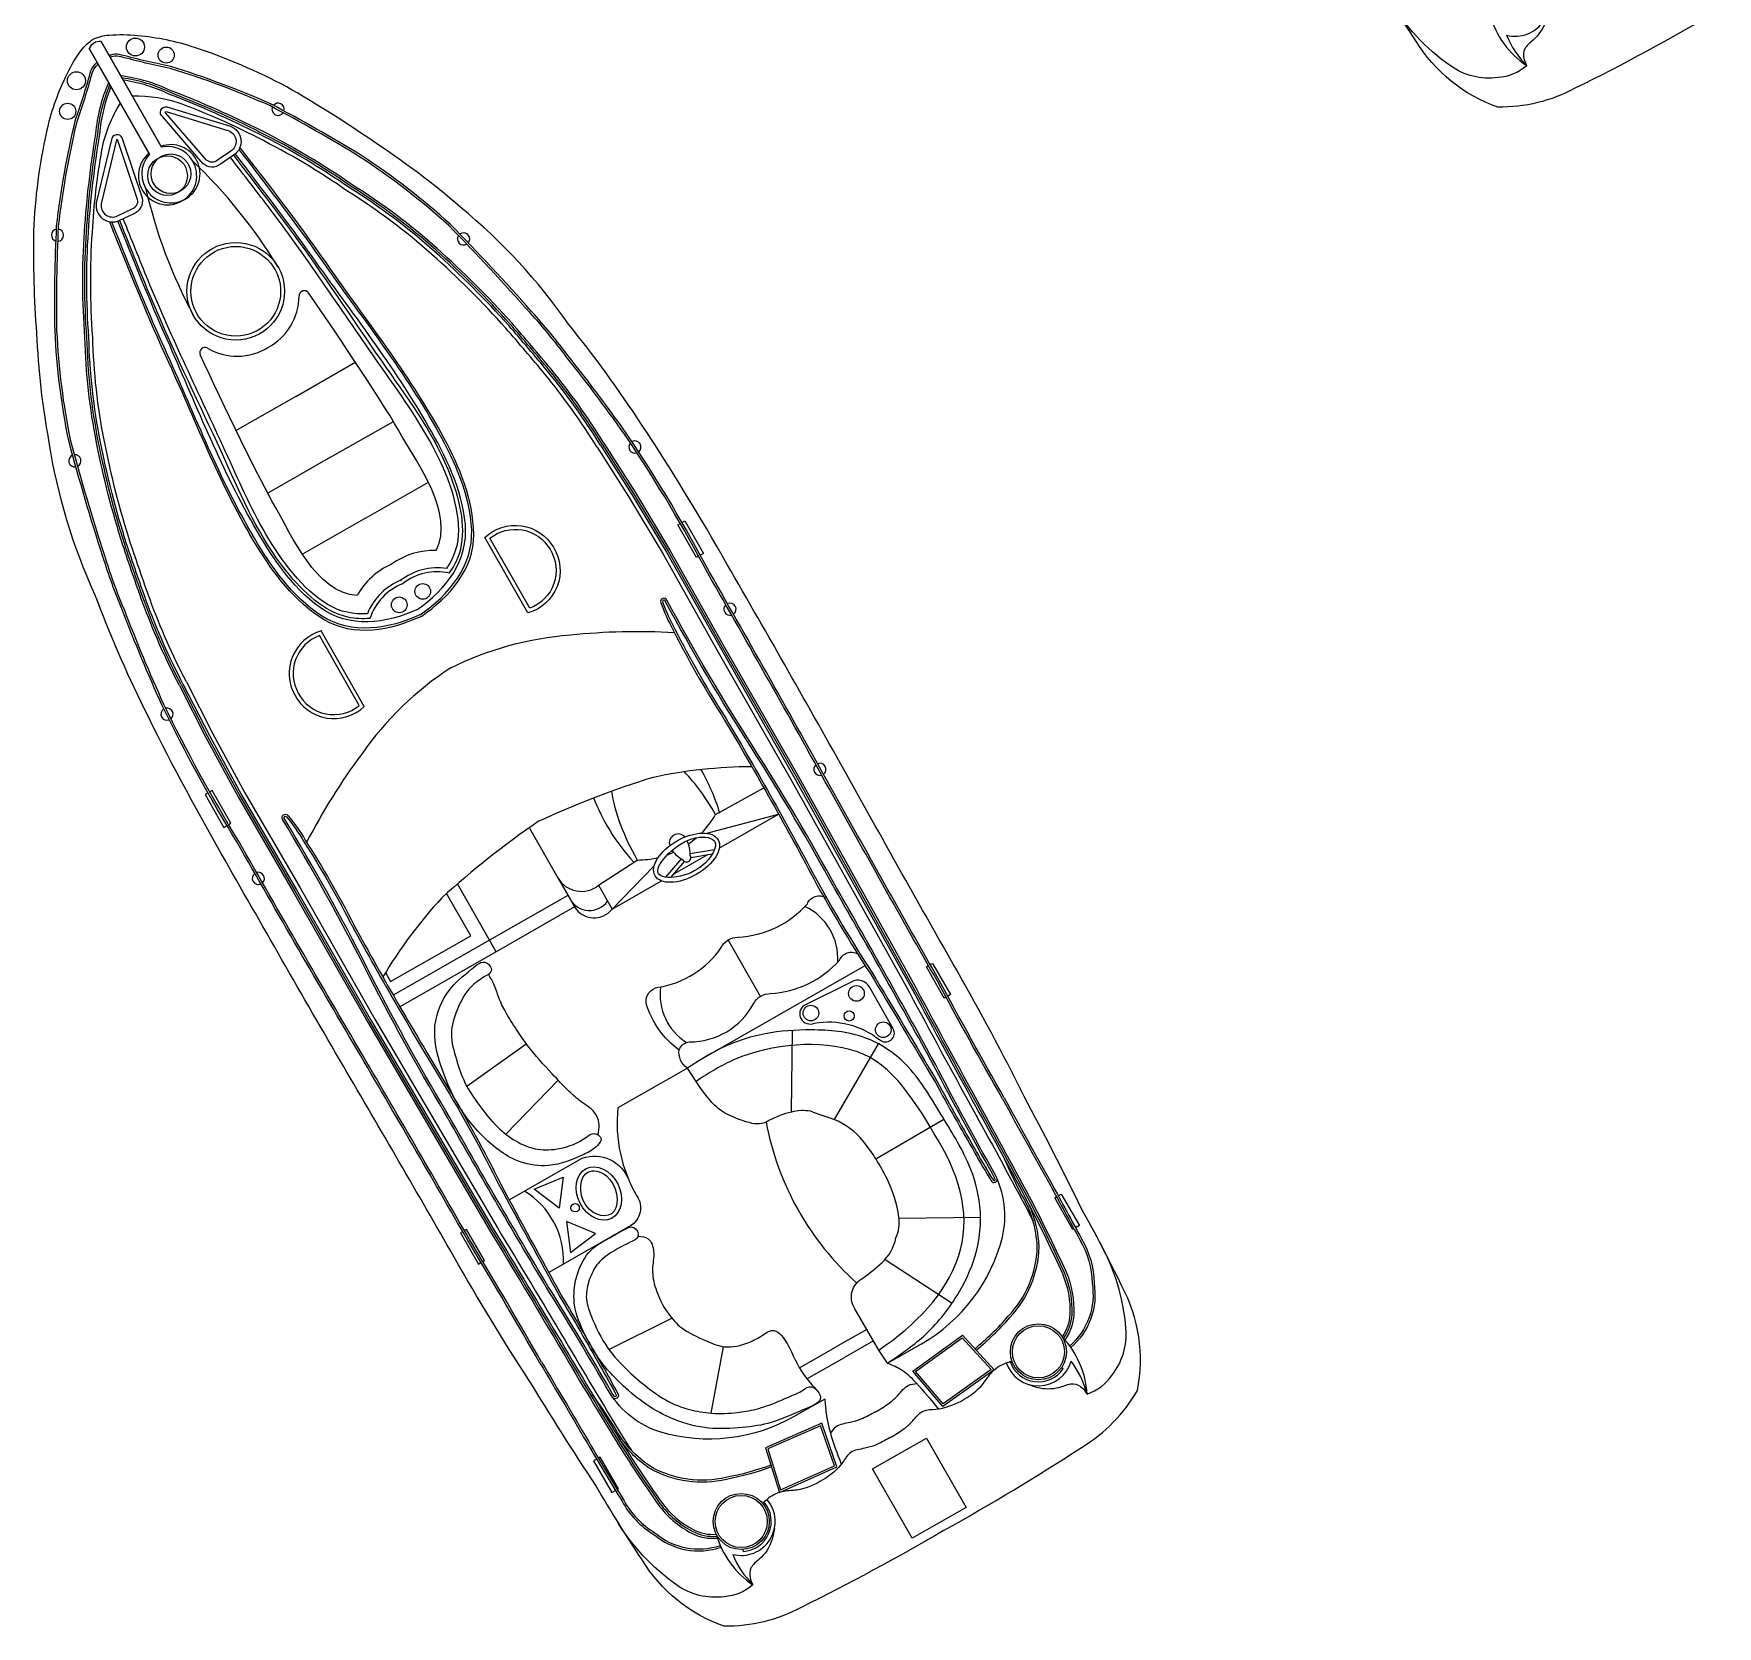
# Model space of a CAD drawing. Header units: metres. Extents: x 287290 to 291869, y 1996410 to 1999955.
# Drawn here: x 288236.1 to 288301.5, y 1996878.8 to 1996940.7 of the extents above; entities that cross this region are included whole.
import ezdxf

# ---------------------------------------------------------------- set-up
doc = ezdxf.new("R2010")
doc.units = ezdxf.units.M
doc.header["$MEASUREMENT"] = 0

msp = doc.modelspace()

# ---------------------------------------------------------------- linework, layer by layer
at = {"color": 32, "true_color": 0xcd6928}
for p, q in [((288246.237, 1996926.613), (288248.576, 1996927.949)), ((288246.237, 1996926.613), (288243.899, 1996925.278)), ((288247.589, 1996924.245), (288250.03, 1996925.639)), ((288247.589, 1996924.245), (288245.149, 1996922.851)), ((288248.942, 1996921.877), (288251.389, 1996923.274)), ((288248.942, 1996921.877), (288246.494, 1996920.479)), ((288262.21, 1996909.634), (288264.998, 1996910.378)), ((288262.693, 1996909.061), (288264.998, 1996910.378)), ((288261.219, 1996908.654), (288260.606, 1996907.933)), ((288260.893, 1996908.034), (288262.253, 1996908.81)), ((288261.554, 1996908.845), (288262.509, 1996909.011)), ((288261.58, 1996908.694), (288262.433, 1996908.842)), ((288258.531, 1996906.685), (288260.163, 1996908.366)), ((288261.336, 1996908.554), (288260.795, 1996907.919)), ((288258.001, 1996907.614), (288258.531, 1996906.685)), ((288258.531, 1996906.685), (288260.453, 1996907.783)), ((288253.764, 1996905.48), (288250.022, 1996903.343)), ((288264.289, 1996903.298), (288263.038, 1996905.489)), ((288254.02, 1996905.033), (288250.28, 1996902.897)), ((288262.129, 1996900.936), (288268.36, 1996904.493)), ((288252.882, 1996899.803), (288255.194, 1996901.455)), ((288265.503, 1996898.807), (288265.541, 1996901.975)), ((288267.173, 1996898.51), (288268.878, 1996901.452)), ((288254.403, 1996897.941), (288256.432, 1996900.04)), ((288268.771, 1996896.987), (288271.42, 1996898.523)), ((288269.677, 1996894.681), (288272.842, 1996894.72)), ((288269.137, 1996893.079), (288271.735, 1996891.377)), ((288258.406, 1996889.574), (288260.852, 1996890.79)), ((288268.421, 1996890.357), (288267.303, 1996889.719)), ((288262.381, 1996887.103), (288262.861, 1996889.686)), ((288265.805, 1996888.863), (288267.303, 1996889.719)), ((288268.681, 1996889.908), (288267.56, 1996889.268)), ((288266.096, 1996888.432), (288267.56, 1996889.268)), ((288275.995, 1996888.876), (288276.059, 1996888.833)), ((288263.61, 1996881.805), (288263.615, 1996881.728))]:
    msp.add_line(p, q, dxfattribs=at)
for points in [[(288301.47, 1996941.568, -0.01736), (288295.938, 1996938.583, -0.12634), (288292.945, 1996937.849, -0.172899), (288289.761, 1996940.429, -0.013884), (288287.959, 1996943.324, -0.008973), (288285.35, 1996947.436, -0.01509), (288282.458, 1996952.194, 0.002245), (288278.152, 1996959.62, -0.003342), (288273.411, 1996967.886, -0.016984), (288270.413, 1996973.518, -0.024546), (288268.502, 1996977.938, -0.067942), (288266.724, 1996983.853, -0.033948), (288266.242, 1996988.096, -0.022001), (288266.125, 1996992.06, -0.042872), (288266.629, 1996995.92, -0.059514), (288267.36, 1996998.049, -0.046364), (288267.914, 1996999.016, -0.104882), (288268.396, 1996999.493, -0.104882)], [(288294.062, 1996939.463, -0.164393), (288292.948, 1996938.999, -0.188684), (288291.098, 1996939.455, -0.10758), (288288.732, 1996942.03)], [(288271.403, 1996882.538, 0.01736), (288276.785, 1996885.784, 0.12634), (288278.938, 1996887.989, 0.172899), (288278.334, 1996892.043, 0.013884), (288276.757, 1996895.066, 0.008973), (288274.543, 1996899.403, 0.01509), (288271.915, 1996904.312, -0.002245), (288267.709, 1996911.795, 0.003342), (288263, 1996920.079, 0.016984), (288259.673, 1996925.523, 0.024546), (288256.838, 1996929.416, 0.067942), (288252.648, 1996933.953, 0.033948), (288249.239, 1996936.525, 0.022001), (288245.885, 1996938.641, 0.042872), (288242.305, 1996940.169, 0.059514), (288240.099, 1996940.622, 0.046364), (288238.985, 1996940.636, 0.104882), (288238.329, 1996940.463, 0.104882)], [(288271.403, 1996882.538, -0.01736), (288265.871, 1996879.553, -0.12634), (288262.878, 1996878.82, -0.172899), (288259.694, 1996881.4, -0.013884), (288257.892, 1996884.295, -0.008973), (288255.283, 1996888.406, -0.01509), (288252.391, 1996893.165, 0.002245), (288248.085, 1996900.59, -0.003342), (288243.344, 1996908.856, -0.016984), (288240.347, 1996914.488, -0.024546), (288238.435, 1996918.908, -0.067942), (288236.657, 1996924.823, -0.033948), (288236.175, 1996929.067, -0.022001), (288236.058, 1996933.031, -0.042872), (288236.562, 1996936.89, -0.059514), (288237.293, 1996939.02, -0.046364), (288237.847, 1996939.986, -0.104882), (288238.329, 1996940.463, -0.104882)], [(288255.722, 1996889.05, 0.006425), (288253.058, 1996893.575, 0.002217), (288248.76, 1996900.986, -0.003368), (288243.95, 1996909.297, -0.024633), (288241.045, 1996914.603, -0.015037), (288239.505, 1996918.296, -0.025439), (288238.743, 1996920.394, -0.013843), (288237.428, 1996924.849, -0.040266), (288236.883, 1996929.165, -0.016729), (288236.946, 1996933.232, -0.029739), (288237.668, 1996937.315, 0.01525), (288238.252, 1996939.175, -0.132389), (288238.419, 1996939.489, -0.028442), (288238.516, 1996939.593, -0.028442)], [(288255.789, 1996889.088, 0.006424), (288253.124, 1996893.614, 0.002217), (288248.826, 1996901.025, -0.003368), (288244.016, 1996909.336, -0.024633), (288241.114, 1996914.636, -0.015038), (288239.576, 1996918.325, -0.025461), (288238.816, 1996920.417, -0.013839), (288237.503, 1996924.866, -0.040238), (288236.959, 1996929.167, -0.016715), (288237.022, 1996933.226, -0.029693), (288237.742, 1996937.293, 0.015234), (288238.326, 1996939.156, -0.134036), (288238.476, 1996939.438, -0.024879), (288238.556, 1996939.524, -0.024879)], [(288273.765, 1996899.352, -0.006425), (288271.222, 1996903.946, -0.002217), (288267.024, 1996911.415, 0.003368), (288262.312, 1996919.781, 0.024633), (288259.22, 1996924.98, 0.015037), (288256.822, 1996928.184, 0.025439), (288255.402, 1996929.906, 0.013843), (288252.234, 1996933.303, 0.040266), (288248.794, 1996935.966, 0.016729), (288245.26, 1996937.979, 0.029739), (288241.377, 1996939.432, -0.01525), (288239.478, 1996939.875, 0.132389), (288239.123, 1996939.891, 0.028442), (288238.983, 1996939.86, 0.028442)], [(288273.699, 1996899.314, -0.006424), (288271.155, 1996903.909, -0.002217), (288266.957, 1996911.377, 0.003368), (288262.245, 1996919.744, 0.024633), (288259.156, 1996924.937, 0.015038), (288256.761, 1996928.137, 0.025461), (288255.345, 1996929.855, 0.013839), (288252.181, 1996933.247, 0.040238), (288248.753, 1996935.901, 0.016715), (288245.226, 1996937.91, 0.029693), (288241.358, 1996939.358, -0.015234), (288239.457, 1996939.802, 0.134036), (288239.138, 1996939.815, 0.024879), (288239.023, 1996939.791, 0.024879)], [(288241.714, 1996915.378, -0.031596), (288240.285, 1996918.611, -0.004928), (288239.516, 1996920.835, -0.02844), (288238.499, 1996924.805, -0.042875), (288238.043, 1996928.903, -0.035347), (288238.027, 1996933.02, -0.024093), (288238.471, 1996936.818, -0.079837), (288238.967, 1996938.804)], [(288241.782, 1996915.414, -0.031592), (288240.357, 1996918.637, -0.004926), (288239.589, 1996920.859, -0.028436), (288238.575, 1996924.82, -0.042895), (288238.12, 1996928.907, -0.035363), (288238.103, 1996933.014, -0.024111), (288238.547, 1996936.808, -0.077658), (288239.015, 1996938.72, -0.077658)], [(288258.212, 1996924.798, 0.031596), (288256.154, 1996927.672, 0.004928), (288254.629, 1996929.464, 0.02844), (288251.727, 1996932.358, 0.042875), (288248.43, 1996934.834, 0.035347), (288244.893, 1996936.94, 0.024093), (288241.397, 1996938.488, 0.079837), (288239.434, 1996939.07)], [(288258.147, 1996924.757, 0.031592), (288256.095, 1996927.623, 0.004926), (288254.572, 1996929.414, 0.028436), (288251.676, 1996932.301, 0.042895), (288248.387, 1996934.77, 0.035363), (288244.859, 1996936.872, 0.024111), (288241.366, 1996938.418, 0.077658), (288239.482, 1996938.987, 0.077658)], [(288258.081, 1996924.716, 0.031588), (288256.036, 1996927.574, 0.004924), (288254.514, 1996929.363, 0.028433), (288251.625, 1996932.243, 0.042917), (288248.345, 1996934.706, 0.035379), (288244.824, 1996936.803, 0.02413), (288241.336, 1996938.347, 0.075408), (288239.53, 1996938.902, 0.075408)], [(288241.85, 1996915.449, -0.031588), (288240.429, 1996918.663, -0.004924), (288239.662, 1996920.883, -0.028433), (288238.65, 1996924.835, -0.042917), (288238.197, 1996928.911, -0.035379), (288238.18, 1996933.009, -0.02413), (288238.623, 1996936.798, -0.075408), (288239.063, 1996938.635, -0.075408)], [(288257.951, 1996924.635, 0.031581), (288255.918, 1996927.477, 0.00492), (288254.399, 1996929.261, 0.028426), (288251.523, 1996932.129, 0.042959), (288248.261, 1996934.577, 0.035411), (288244.755, 1996936.666, 0.028829), (288241.828, 1996937.964, 0.092336), (288239.888, 1996938.276, 0.080328)], [(288241.986, 1996915.52, -0.031581), (288240.573, 1996918.716, -0.00492), (288239.808, 1996920.93, -0.028426), (288238.801, 1996924.865, -0.042959), (288238.35, 1996928.919, -0.035411), (288238.333, 1996932.999, -0.028829), (288238.703, 1996936.18, -0.092336), (288239.421, 1996938.009, -0.080328)], [(288243.819, 1996935.981), (288243.306, 1996935.636, -0.382221), (288242.632, 1996935.663), (288241.071, 1996937.47, -0.786544), (288241.23, 1996937.868), (288243.697, 1996937.112, -0.616464), (288243.819, 1996935.981, -3.844907)], [(288239.399, 1996933.457), (288239.956, 1996933.724, 0.382221), (288240.276, 1996934.318), (288239.513, 1996936.581, 0.786544), (288239.09, 1996936.646), (288238.487, 1996934.137, 0.616464), (288239.399, 1996933.457, 3.844907)], [(288257.953, 1996924.633), (288259.167, 1996922.723), (288260.51, 1996920.48), (288262.603, 1996916.76), (288265.511, 1996911.666), (288270.08, 1996903.446, 0.002601), (288272.517, 1996898.954, -0.00441), (288274.587, 1996895.142, -0.002867), (288274.885, 1996894.558, -0.002867)], [(288258.082, 1996924.715), (288259.298, 1996922.804), (288260.643, 1996920.557), (288262.736, 1996916.836), (288265.645, 1996911.742), (288270.215, 1996903.52, 0.002601), (288272.651, 1996899.028, -0.00441), (288274.723, 1996895.213, -0.012997), (288276.023, 1996892.532, -0.113276), (288276.309, 1996890.934, -0.142458), (288276.011, 1996890.07, -0.142458)], [(288258.147, 1996924.757), (288259.363, 1996922.844), (288260.709, 1996920.595), (288262.803, 1996916.873), (288265.712, 1996911.779), (288270.282, 1996903.557, 0.002601), (288272.718, 1996899.065, -0.004411), (288274.791, 1996895.249, -0.013003), (288276.094, 1996892.562, -0.113337), (288276.385, 1996890.931, -0.144821), (288276.065, 1996890.013, -0.138987)], [(288258.212, 1996924.798), (288259.428, 1996922.884), (288260.775, 1996920.634), (288262.87, 1996916.911), (288265.779, 1996911.817), (288270.35, 1996903.593, 0.002601), (288272.785, 1996899.102, -0.004411), (288274.859, 1996895.285, -0.013009), (288276.164, 1996892.593, -0.113396), (288276.462, 1996890.927, -0.146005), (288276.118, 1996889.954, -1.595219)], [(288255.258, 1996918.198), (288253.583, 1996921.131, -0.483063), (288256.248, 1996920.749, -0.50024), (288255.258, 1996918.198, -0.418424)], [(288269.231, 1996889.045), (288270.555, 1996889.801, 0.202722), (288273.693, 1996893.939, 0.178768), (288273.378, 1996896.442, -0.010028), (288271.1, 1996900.638, 0.005356), (288267.25, 1996907.511, 0.016605), (288264.005, 1996912.996, -0.018921), (288260.658, 1996918.697, 0.925873), (288260.416, 1996918.603, 0.041202), (288260.902, 1996917.528, 0.024461), (288262.776, 1996914.233, -0.012888), (288266.359, 1996907.87, 0.019359), (288268.55, 1996904.2, -0.002375), (288271.087, 1996899.955, 0.006386), (288272.626, 1996897.21, 0.013656), (288273.264, 1996896.122, 0.862706), (288273.485, 1996896.218, -0.648089)], [(288273.412, 1996896.193, 0.016488), (288273.311, 1996896.406, -0.010023), (288271.032, 1996900.602, 0.005356), (288267.183, 1996907.474, 0.016607), (288263.94, 1996912.955, -0.018921), (288260.59, 1996918.661, -0.01143), (288260.588, 1996918.664, 0.913283), (288260.489, 1996918.627, 0.041174), (288260.97, 1996917.564, 0.024478), (288262.841, 1996914.273, -0.012889), (288266.427, 1996907.906, 0.019362), (288268.615, 1996904.24, -0.002377), (288271.154, 1996899.993, 0.006391), (288272.692, 1996897.247, 0.013664), (288273.33, 1996896.163, -0.000701), (288273.33, 1996896.163, 0.819976), (288273.412, 1996896.193, 0.819976)], [(288248.899, 1996914.567), (288247.225, 1996917.5, 0.483063), (288246.199, 1996915.011, 0.50024), (288248.899, 1996914.567, 0.418424)], [(288252.26, 1996916.064, -0.096403), (288256.905, 1996917.344, -0.040538), (288260.945, 1996917.443, -1.92312)], [(288252.26, 1996916.064, 0.096403), (288248.797, 1996912.715, 0.040538), (288246.659, 1996909.286, 1.92312)], [(288241.714, 1996915.378), (288242.744, 1996913.358), (288243.997, 1996911.054), (288246.138, 1996907.358), (288249.047, 1996902.264), (288253.806, 1996894.147, -0.002601), (288256.435, 1996889.767, 0.004411), (288258.669, 1996886.041, 0.013009), (288260.323, 1996883.549, 0.113396), (288261.607, 1996882.445, 0.146005), (288262.62, 1996882.247, 1.595219)], [(288241.783, 1996915.413), (288242.811, 1996913.394), (288244.064, 1996911.092), (288246.205, 1996907.396), (288249.113, 1996902.302), (288253.871, 1996894.187, -0.002601), (288256.502, 1996889.806, 0.004411), (288258.734, 1996886.081, 0.013003), (288260.386, 1996883.594, 0.113337), (288261.643, 1996882.513, 0.144821), (288262.596, 1996882.323, 0.138987)], [(288241.851, 1996915.448), (288242.879, 1996913.429), (288244.131, 1996911.129), (288246.271, 1996907.435), (288249.18, 1996902.34), (288253.937, 1996894.226, -0.002601), (288256.568, 1996889.845, 0.00441), (288258.799, 1996886.121, 0.012997), (288260.448, 1996883.639, 0.113276), (288261.678, 1996882.581, 0.142458), (288262.574, 1996882.398, 0.142458)], [(288241.988, 1996915.518), (288243.015, 1996913.501), (288244.264, 1996911.204), (288246.404, 1996907.511), (288249.313, 1996902.417), (288254.069, 1996894.305, -0.002601), (288256.7, 1996889.923, 0.00441), (288258.93, 1996886.202, 0.002867), (288259.281, 1996885.649, 0.002867)], [(288255.665, 1996910.102, -0.033687), (288260.131, 1996911.822, -0.051879), (288263.949, 1996912.233, -1.92312)], [(288266.788, 1996887.65), (288265.579, 1996886.96, -0.202722), (288260.42, 1996886.361, -0.178768), (288258.425, 1996887.904, 0.010028), (288255.969, 1996891.999, -0.005356), (288252.007, 1996898.808, -0.016605), (288248.933, 1996904.39, 0.018921), (288245.725, 1996910.171, -0.925873), (288245.928, 1996910.331, -0.041202), (288246.608, 1996909.366, -0.024461), (288248.493, 1996906.078, 0.012888), (288252.151, 1996899.757, -0.019359), (288254.198, 1996896.005, 0.002375), (288256.564, 1996891.663, -0.006386), (288258.146, 1996888.942, -0.013656), (288258.758, 1996887.839, -0.862706), (288258.564, 1996887.698, 0.648089)], [(288258.622, 1996887.749, -0.016488), (288258.491, 1996887.944, 0.010023), (288256.035, 1996892.039, -0.005356), (288252.073, 1996898.846, -0.016607), (288249.002, 1996904.425, 0.018921), (288245.79, 1996910.211, 0.01143), (288245.789, 1996910.214, -0.913283), (288245.871, 1996910.28, -0.041174), (288246.542, 1996909.326, -0.024478), (288248.425, 1996906.042, 0.012889), (288252.086, 1996899.718, -0.019362), (288254.13, 1996895.97, 0.002377), (288256.497, 1996891.625, -0.006391), (288258.08, 1996888.904, -0.013664), (288258.69, 1996887.804, 0.000701), (288258.69, 1996887.804, -0.819976), (288258.622, 1996887.749, -0.819976)], [(288255.665, 1996910.102, 0.033687), (288251.914, 1996907.13, 0.051879), (288249.619, 1996904.051, 1.92312)], [(288255.317, 1996909.837), (288256.417, 1996907.91, 0.462925), (288258.001, 1996907.614), (288259.502, 1996908.596)], [(288256.417, 1996907.91), (288256.895, 1996907.074, 0.545737), (288258.353, 1996906.997, 0.282905)], [(288256.895, 1996907.074), (288257.067, 1996906.772, 0.516839), (288258.531, 1996906.685, 0.282905)], [(288261.132, 1996901.209, -0.164009), (288259.849, 1996903.033, -0.407559), (288260.323, 1996903.65, 0.20466), (288262.77, 1996905.195, -0.28657), (288263.423, 1996905.596, 0.198759), (288266.114, 1996906.897, -0.45148), (288266.819, 1996907.142, -1.463971)], [(288261.455, 1996900.51, -0.291269), (288261.134, 1996901.225, -0.299867), (288261.535, 1996901.528, 0.273478), (288264.021, 1996903.005, -0.28657), (288264.674, 1996903.406, 0.198759), (288267.365, 1996904.707, -0.45148), (288268.069, 1996904.951, -1.463971)], [(288261.455, 1996900.51), (288258.749, 1996898.965, 0.158322), (288259.497, 1996895.528, -0.417676), (288259.257, 1996894.389), (288256.067, 1996892.567)], [(288269.231, 1996889.045), (288268.886, 1996889.553), (288267.959, 1996891.156, -0.448043), (288268.275, 1996892.352, 0.025561), (288269.016, 1996892.955, 0.15676), (288269.554, 1996893.91, 0.144288), (288269.672, 1996894.722, 0.079427), (288269.213, 1996896.206, 0.054179), (288268.276, 1996897.677, 0.127294), (288267.148, 1996898.52, -0.025195), (288266.243, 1996898.832, 0.112656), (288265.496, 1996898.805, 0.061652), (288264.623, 1996898.47, -0.222278), (288263.861, 1996898.391, -0.049109), (288263.168, 1996898.642, -0.09997), (288262.504, 1996899.068, -0.045992), (288261.789, 1996899.995), (288261.455, 1996900.51)], [(288273.698, 1996899.315, 0.002941), (288275.542, 1996895.973, -0.002014), (288276.703, 1996893.836, -0.130992), (288277.176, 1996892.15, -0.261832), (288276.301, 1996889.708, -0.261832)], [(288273.765, 1996899.352, 0.002942), (288275.609, 1996896.01, -0.002013), (288276.77, 1996893.873, -0.130442), (288277.253, 1996892.157, -0.261246), (288276.352, 1996889.65, -0.209197)], [(288254.531, 1996895.388), (288257.369, 1996897.009, -0.406088), (288259.176, 1996896.167)], [(288272.618, 1996889.608, 0.043334), (288273.918, 1996890.867, 0.18333), (288275.048, 1996893.556, 0.123985), (288274.427, 1996895.615, -0.015377), (288273.771, 1996896.986)], [(288272.67, 1996889.551, 0.043195), (288273.975, 1996890.815, 0.183415), (288275.124, 1996893.557, 0.094511), (288274.735, 1996895.189)], [(288276.981, 1996887.847, 0.164393), (288277.947, 1996888.571, 0.188684), (288278.494, 1996890.396, 0.10758), (288277.479, 1996893.742)], [(288255.722, 1996889.05, -0.002942), (288257.663, 1996885.763, 0.002013), (288258.913, 1996883.677, 0.130442), (288260.146, 1996882.389, 0.261246), (288262.763, 1996881.891, 0.209197)], [(288255.788, 1996889.089, -0.002941), (288257.729, 1996885.802, 0.002014), (288258.979, 1996883.716, 0.130992), (288260.191, 1996882.452, 0.261832), (288262.738, 1996881.964, 0.261832)], [(288264.696, 1996885.085, -0.043334), (288262.952, 1996884.605, -0.18333), (288260.062, 1996885, -0.123985), (288258.604, 1996886.581, 0.015377), (288257.756, 1996887.843)], [(288264.719, 1996885.012, -0.043195), (288262.967, 1996884.53, -0.183415), (288260.022, 1996884.934, -0.094511), (288258.814, 1996886.098)], [(288263.995, 1996880.433, -0.164393), (288262.882, 1996879.969, -0.188684), (288261.031, 1996880.426, -0.10758), (288258.666, 1996883)]]:
    msp.add_lwpolyline(points, format="xyb", dxfattribs=at)
for points in [[(288240.534, 1996936.06), (288238.208, 1996940.133)], [(288238.208, 1996940.133), (288240.552, 1996936.028)], [(288238.675, 1996940.4), (288241.019, 1996936.295)], [(288241.001, 1996936.327), (288238.675, 1996940.4)], [(288261.891, 1996920.402), (288261.803, 1996920.352), (288261.078, 1996921.622), (288261.175, 1996921.678)], [(288261.242, 1996921.716), (288261.357, 1996921.782), (288262.082, 1996920.511), (288261.958, 1996920.44)], [(288242.828, 1996911.202), (288242.713, 1996911.136), (288243.438, 1996909.866), (288243.563, 1996909.937)], [(288243.63, 1996909.975), (288243.717, 1996910.025), (288242.992, 1996911.296), (288242.895, 1996911.24)], [(288262.55, 1996910.365), (288264.423, 1996911.403)], [(288249.722, 1996904.223), (288249.92, 1996903.875), (288253.033, 1996905.653), (288252.096, 1996907.294)], [(288257.067, 1996906.772), (288254.02, 1996905.033), (288252.517, 1996907.665)], [(288256.811, 1996907.22), (288253.764, 1996905.48)], [(288271.5, 1996903.27), (288271.432, 1996903.231), (288270.739, 1996904.446), (288270.823, 1996904.494)], [(288270.89, 1996904.532), (288270.976, 1996904.581), (288271.67, 1996903.366), (288271.567, 1996903.308)], [(288276.47, 1996894.268), (288276.425, 1996894.242), (288275.723, 1996895.471), (288275.795, 1996895.512)], [(288275.861, 1996895.55), (288275.981, 1996895.618), (288276.683, 1996894.39), (288276.537, 1996894.306)], [(288253.5, 1996892.992), (288253.567, 1996893.031), (288252.874, 1996894.245), (288252.789, 1996894.197)], [(288252.723, 1996894.159), (288252.637, 1996894.11), (288253.33, 1996892.895), (288253.433, 1996892.954)], [(288257.931, 1996885.312), (288257.811, 1996885.244), (288258.513, 1996884.015), (288258.659, 1996884.099)], [(288258.725, 1996884.137), (288258.771, 1996884.163), (288258.069, 1996885.391), (288257.998, 1996885.35)]]:
    msp.add_lwpolyline(points, dxfattribs=at)
for points in [[(288243.714, 1996936.141), (288243.19, 1996935.79, -0.383069), (288242.771, 1996935.796), (288241.194, 1996937.622, -0.853636), (288241.195, 1996937.678), (288243.635, 1996936.931, -0.613527)], [(288239.315, 1996933.629), (288239.883, 1996933.902, 0.383069), (288240.091, 1996934.265), (288239.32, 1996936.552, 0.853636), (288239.271, 1996936.58), (288238.675, 1996934.099, 0.613527)], [(288255.329, 1996918.382), (288253.779, 1996921.098, -0.460147), (288256.117, 1996920.669, -0.47706)], [(288248.704, 1996914.599), (288247.154, 1996917.315, 0.460147), (288246.334, 1996915.084, 0.47706)], [(288265.985, 1996902.947, 0.917705), (288266.387, 1996902.262, -0.209704), (288268.917, 1996901.618, 0.850912), (288269.45, 1996902.04), (288268.537, 1996903.64, 0.435659), (288267.822, 1996903.856)]]:
    msp.add_lwpolyline(points, format="xyb", close=True, dxfattribs=at)
for points in [[(288256.467, 1996895.071), (288255.501, 1996895.813), (288256.627, 1996896.279)], [(288256.761, 1996894.555), (288256.91, 1996893.345), (288257.883, 1996894.079)], [(288271.373, 1996887.364), (288270.208, 1996888.736), (288272.144, 1996890.132), (288273.368, 1996888.78)], [(288271.386, 1996887.468), (288270.32, 1996888.722), (288272.133, 1996890.029), (288273.253, 1996888.793)], [(288267.262, 1996885.017), (288266.673, 1996886.718), (288264.486, 1996885.759), (288265.028, 1996884.018)], [(288267.166, 1996885.058), (288266.627, 1996886.614), (288264.58, 1996885.717), (288265.076, 1996884.124)], [(288270.181, 1996882.242), (288268.643, 1996884.935), (288270.741, 1996886.133), (288272.279, 1996883.44)]]:
    msp.add_lwpolyline(points, close=True, dxfattribs=at)
for centre, radius in [((288240.008, 1996940.188), 0.349), ((288241.203, 1996939.875), 0.313), ((288237.713, 1996938.878), 0.349), ((288237.375, 1996937.689), 0.313), ((288241.255, 1996935.188), 0.771), ((288241.385, 1996935.262), 0.771), ((288243.906, 1996930.696), 1.896), ((288243.906, 1996930.696), 1.896), ((288243.906, 1996930.696), 1.743), ((288243.906, 1996930.696), 1.743), ((288251.17, 1996919.033), 0.305), ((288250.258, 1996918.512), 0.305), ((288268.022, 1996903.411), 0.304), ((288266.253, 1996902.648), 0.304), ((288267.736, 1996902.537), 0.197), ((288269.063, 1996902.002), 0.304), ((288257.091, 1996895.085), 0.163), ((288275.091, 1996889.486), 1.09), ((288275.091, 1996889.486), 1.013), ((288263.545, 1996882.893), 1.09), ((288263.545, 1996882.893), 1.013)]:
    msp.add_circle(centre, radius, dxfattribs=at)
for centre, radius, start, end in [((288293.612, 1996941.923), 1.32, 255.49767, 40.39927), ((288296.026, 1996942.381), 3.517, 195.72075, 236.05637), ((288296.545, 1996941.953), 3.517, 201.85046, 225.083), ((288238.624, 1996939.946), 0.456, 83.63244, 155.81773), ((288238.624, 1996939.946), 0.456, 83.63244, 155.81773), ((288245.549, 1996937.768), 0.237, 158.13242, 325.71484), ((288245.549, 1996937.768), 0.237, 344.35261, 139.49466), ((288241.255, 1996935.188), 1.132, 129.60906, 102.05861), ((288241.385, 1996935.262), 1.132, 137.39156, 109.84111), ((288228.346, 1996921.163), 20.143, 31.32689, 46.3977), ((288260.025, 1996939.25), 20.143, 193.05247, 208.12328), ((288236.981, 1996932.876), 0.237, 99.95551, 255.09756), ((288236.981, 1996932.876), 0.237, 273.73533, 81.31774), ((288252.757, 1996932.732), 0.237, 146.74429, 301.37851), ((288252.757, 1996932.732), 0.237, 320.01356, 128.10924), ((288244.084, 1996930.524), 2.281, 297.98474, 359.78585), ((288246.567, 1996930.517), 0.202, 34.06274, 180.53048), ((288242.707, 1996928.314), 0.202, 58.91969, 205.38743), ((288243.964, 1996930.455), 2.281, 239.66431, 301.46543), ((288237.654, 1996924.109), 0.237, 111.34093, 279.4366), ((288237.654, 1996924.109), 0.237, 298.07166, 92.70587), ((288259.416, 1996924.645), 0.237, 137.06441, 289.34004), ((288259.416, 1996924.645), 0.237, 307.99894, 118.40552), ((288251.639, 1996917.736), 2.894, 88.84922, 125.45156), ((288251.137, 1996917.449), 2.894, 113.9986, 150.60094), ((288251.729, 1996917.65), 2.3, 80.68687, 128.43663), ((288251.729, 1996917.65), 2.146, 77.2295, 128.43663), ((288251.164, 1996917.328), 2.3, 111.01354, 158.7633), ((288251.164, 1996917.328), 2.146, 111.01354, 162.22066), ((288263.108, 1996918.345), 0.237, 133.35516, 285.93569), ((288263.108, 1996918.345), 0.237, 304.59587, 114.69498), ((288241.233, 1996914.263), 0.237, 121.04465, 291.45123), ((288241.233, 1996914.263), 0.237, 310.11012, 102.38575), ((288266.601, 1996912.121), 0.237, 130.94709, 287.19622), ((288266.601, 1996912.121), 0.237, 305.82042, 112.32289), ((288259.48, 1996912.143), 3.548, 315.15928, 329.91509), ((288261.094, 1996909.264), 0.347, 40.52738, 198.87295), ((288260.326, 1996908.81), 1.241, 33.34033, 33.60964), ((288260.326, 1996908.81), 1.241, 358.1297, 25.76978), ((288259.48, 1996912.143), 3.548, 304.62757, 310.96689), ((288259.48, 1996912.143), 3.548, 270.35006, 283.70107), ((288259.48, 1996912.143), 3.548, 289.6742, 293.91411), ((288261.873, 1996909.693), 1.241, 205.84052, 206.10983), ((288261.873, 1996909.693), 1.241, 215.32761, 241.32047), ((288261.422, 1996908.687), 0.166, 209.72508, 29.72508), ((288244.782, 1996907.882), 0.237, 124.75518, 294.8543), ((288244.782, 1996907.882), 0.237, 313.51448, 106.09501), ((288265.055, 1996904.771), 2.243, 356.34953, 64.49703), ((288262.632, 1996903.388), 2.243, 172.92511, 237.12926), ((288275.487, 1996900.472), 11.166, 190.6246, 228.09718), ((288253.515, 1996893.045), 3.124, 357.19364, 59.08112), ((288273.47, 1996887.639), 3.517, 3.3938, 43.72942), ((288275.091, 1996889.486), 1.32, 199.0509, 343.9525), ((288275.091, 1996889.486), 1.167, 199.0509, 326.00078), ((288273.574, 1996886.975), 3.517, 14.36717, 37.5997), ((288263.545, 1996882.893), 1.32, 255.49767, 40.39927), ((288263.545, 1996882.893), 1.167, 273.44939, 40.39927), ((288265.959, 1996883.351), 3.517, 195.72075, 236.05637), ((288266.479, 1996882.924), 3.517, 201.85046, 225.083)]:
    msp.add_arc(centre, radius, start, end, dxfattribs=at)
for start_param, end_param in [(4.712389, 5.232342), (0.830012, 1.576846)]:
    msp.add_ellipse((288261.02, 1996909.491), major_axis=(-2.054, 3.598), ratio=0.425319, start_param=start_param, end_param=end_param, dxfattribs=at)
for centre, major_axis, ratio in [((288261.422, 1996908.687), (1.225, 0.699), 0.533092), ((288258.014, 1996895.638), (-0.495, 0.966), 0.758117)]:
    msp.add_ellipse(centre, major_axis=major_axis, ratio=ratio, dxfattribs=at)
for points in [[(288294.903, 1996941.649), (288294.793, 1996941.168), (288294.314, 1996940.457), (288293.989, 1996940.115), (288293.953, 1996939.741), (288294.062, 1996939.463)], [(288253.307, 1996903.889), (288253.555, 1996904.055), (288253.838, 1996904.31), (288253.645, 1996904.605), (288253.077, 1996904.368), (288252.192, 1996903.531), (288251.646, 1996902.161), (288251.888, 1996900.575), (288252.467, 1996899.221), (288253.542, 1996897.824), (288254.958, 1996896.869), (288256.056, 1996896.727), (288257.428, 1996897.157), (288257.957, 1996897.501), (288258.096, 1996897.767), (288257.835, 1996897.965), (288257.531, 1996897.828), (288256.487, 1996897.388), (288255.633, 1996897.358), (288254.784, 1996897.683), (288254.085, 1996898.217), (288253.376, 1996899.059), (288252.811, 1996899.94), (288252.478, 1996900.85), (288252.285, 1996901.84), (288252.522, 1996902.806), (288253.047, 1996903.666), (288253.307, 1996903.889)], [(288257.973, 1996897.918), (288258.021, 1996898.308), (288257.899, 1996898.713), (288257.327, 1996899.206), (288256.865, 1996899.599), (288256.196, 1996900.292), (288255.243, 1996901.388), (288254.811, 1996902.016), (288254.392, 1996902.688), (288254.127, 1996903.247), (288253.934, 1996903.776), (288253.723, 1996904.157)], [(288269.231, 1996889.045), (288270.633, 1996890.095), (288271.929, 1996891.676), (288272.635, 1996893.211), (288272.816, 1996895.158), (288272.388, 1996896.757), (288271.298, 1996898.723), (288269.933, 1996900.661), (288268.342, 1996901.693), (288266.263, 1996901.994), (288264.474, 1996901.846), (288262.66, 1996901.23), (288261.455, 1996900.51)], [(288259.543, 1996893.983), (288259.925, 1996893.879), (288260.14, 1996893.38), (288260.098, 1996892.688), (288260.22, 1996891.952), (288260.703, 1996890.985), (288261.236, 1996890.414), (288262.158, 1996889.928), (288262.896, 1996889.682), (288263.835, 1996889.849), (288264.4, 1996890.149), (288264.811, 1996890.315), (288265.109, 1996890.116), (288265.493, 1996889.484), (288266.231, 1996888.271), (288266.628, 1996887.68), (288265.972, 1996887.24), (288264.574, 1996886.703), (288263.429, 1996886.533), (288262.113, 1996886.541), (288260.794, 1996886.921), (288259.732, 1996887.53), (288258.85, 1996888.269), (288258.086, 1996889.122), (288257.474, 1996890.154), (288257.07, 1996891.305), (288257.068, 1996891.994), (288257.235, 1996892.672), (288257.794, 1996893.515), (288258.303, 1996893.844), (288258.953, 1996894.214), (288259.372, 1996894.315), (288259.543, 1996893.983), (288259.26, 1996893.756), (288258.543, 1996893.374), (288257.995, 1996892.932), (288257.642, 1996892.281), (288257.526, 1996891.634), (288257.713, 1996890.886), (288258.364, 1996889.633), (288259.154, 1996888.742), (288259.999, 1996888.028), (288260.797, 1996887.516), (288261.434, 1996887.277), (288262.269, 1996887.114), (288263.28, 1996887.115), (288264.016, 1996887.236), (288264.834, 1996887.496), (288265.481, 1996887.773), (288265.93, 1996887.987), (288266.279, 1996888.131), (288266.473, 1996888.003)], [(288269.231, 1996889.045), (288269.799, 1996888.774), (288270.34, 1996888.281), (288271.2, 1996887.271)], [(288269.337, 1996886.156), (288269.88, 1996886.504), (288270.201, 1996886.795), (288270.617, 1996887.185), (288271.105, 1996887.26), (288272.084, 1996887.575), (288272.941, 1996888.247), (288273.302, 1996888.718), (288273.582, 1996888.939), (288274.062, 1996889.128)], [(288266.788, 1996887.65), (288266.847, 1996887.089), (288266.998, 1996886.373), (288267.43, 1996885.118)], [(288274.67, 1996888.234), (288275.141, 1996888.085), (288275.996, 1996888.136), (288276.456, 1996888.242), (288276.797, 1996888.083), (288276.981, 1996887.847)], [(288269.337, 1996886.156), (288268.761, 1996885.865), (288268.347, 1996885.737), (288267.8, 1996885.577), (288267.488, 1996885.194), (288266.719, 1996884.511), (288265.705, 1996884.115), (288265.116, 1996884.044), (288264.783, 1996883.915), (288264.376, 1996883.598)], [(288264.837, 1996882.619), (288264.726, 1996882.138), (288264.247, 1996881.428), (288263.922, 1996881.086), (288263.886, 1996880.711), (288263.995, 1996880.433)]]:
    msp.add_spline(points, degree=3, dxfattribs=at)
for points, knots in [([(288251.075, 1996918.128), (288252.192, 1996918.896), (288253.131, 1996920.037), (288253.011, 1996922.794), (288252.408, 1996924.091), (288250.499, 1996927.556), (288248.904, 1996929.554), (288246.335, 1996933.217), (288245.215, 1996934.689), (288244.033, 1996936.211)], [0, 0, 0, 0, 0.0480884, 0.0480884, 0.0961768, 0.0961768, 0.1985377, 0.1985377, 0.2704106, 0.2704106, 0.2704106, 0.2704106]), ([(288251.118, 1996918.065), (288252.203, 1996918.811), (288253.168, 1996919.906), (288253.136, 1996922.605), (288252.584, 1996923.894), (288250.728, 1996927.368), (288249.126, 1996929.351), (288246.508, 1996933.117), (288245.32, 1996934.679), (288244.069, 1996936.29)], [0, 0, 0, 0, 0.0462196, 0.0462196, 0.0924392, 0.0924392, 0.1947325, 0.1947325, 0.2709084, 0.2709084, 0.2709084, 0.2709084]), ([(288252.101, 1996919.92), (288252.394, 1996920.374), (288252.575, 1996920.86), (288252.562, 1996922.57), (288252.025, 1996923.833), (288250.859, 1996925.943), (288250.15, 1996926.9), (288248.08, 1996929.875), (288246.732, 1996931.912), (288244.754, 1996934.532), (288244.229, 1996935.211), (288243.703, 1996935.89)], [0.0248254, 0.0248254, 0.0248254, 0.0248254, 0.0474598, 0.0474598, 0.0949196, 0.0949196, 0.1423794, 0.1423794, 0.237299, 0.237299, 0.2709084, 0.2709084, 0.2709084, 0.2709084]), ([(288252.203, 1996919.743), (288252.372, 1996919.985), (288252.96, 1996921.076), (288252.241, 1996924.3), (288249.535, 1996927.965), (288246.751, 1996932.205), (288244.674, 1996934.886), (288243.824, 1996935.984)], [0.0234044, 0.0234044, 0.0234044, 0.0234044, 0.0350942, 0.0739111, 0.138251, 0.2165713, 0.2709084, 0.2709084, 0.2709084, 0.2709084]), ([(288250.944, 1996918.318), (288252.085, 1996919.102), (288252.948, 1996920.245), (288252.704, 1996923.017), (288252.041, 1996924.318), (288250.043, 1996927.806), (288248.425, 1996929.868), (288245.909, 1996933.397), (288244.899, 1996934.721), (288243.885, 1996936.031)], [0, 0, 0, 0, 0.0508337, 0.0508337, 0.1016674, 0.1016674, 0.2060328, 0.2060328, 0.2709084, 0.2709084, 0.2709084, 0.2709084]), ([(288249.121, 1996917.983), (288248.828, 1996917.961), (288247.588, 1996918.009), (288245.178, 1996920.267), (288243.397, 1996924.461), (288241.161, 1996929.013), (288239.907, 1996932.164), (288239.394, 1996933.455)], [0.0234044, 0.0234044, 0.0234044, 0.0234044, 0.0350942, 0.0739111, 0.138251, 0.2165713, 0.2709084, 0.2709084, 0.2709084, 0.2709084]), ([(288249.021, 1996918.161), (288248.481, 1996918.139), (288247.97, 1996918.231), (288246.505, 1996919.111), (288245.69, 1996920.215), (288244.465, 1996922.293), (288244.002, 1996923.389), (288242.492, 1996926.684), (288241.422, 1996928.88), (288240.171, 1996931.915), (288239.854, 1996932.713), (288239.536, 1996933.511)], [0.0248254, 0.0248254, 0.0248254, 0.0248254, 0.0474598, 0.0474598, 0.0949196, 0.0949196, 0.1423794, 0.1423794, 0.237299, 0.237299, 0.2709084, 0.2709084, 0.2709084, 0.2709084]), ([(288251.118, 1996918.065), (288249.924, 1996917.51), (288248.491, 1996917.235), (288246.182, 1996918.635), (288245.353, 1996919.765), (288243.305, 1996923.13), (288242.411, 1996925.517), (288240.498, 1996929.686), (288239.757, 1996931.503), (288239.006, 1996933.399)], [0, 0, 0, 0, 0.0462196, 0.0462196, 0.0924392, 0.0924392, 0.1947325, 0.1947325, 0.2709084, 0.2709084, 0.2709084, 0.2709084]), ([(288251.086, 1996918.134), (288249.857, 1996917.563), (288248.397, 1996917.334), (288246.083, 1996918.839), (288245.273, 1996920.017), (288243.258, 1996923.422), (288242.349, 1996925.812), (288240.5, 1996929.886), (288239.802, 1996931.599), (288239.092, 1996933.39)], [0, 0, 0, 0, 0.0480884, 0.0480884, 0.0961768, 0.0961768, 0.1985377, 0.1985377, 0.2704106, 0.2704106, 0.2704106, 0.2704106]), ([(288250.989, 1996918.343), (288249.734, 1996917.76), (288248.311, 1996917.597), (288246.047, 1996919.216), (288245.264, 1996920.449), (288243.275, 1996923.942), (288242.322, 1996926.383), (288240.562, 1996930.344), (288239.935, 1996931.887), (288239.323, 1996933.426)], [0, 0, 0, 0, 0.0508337, 0.0508337, 0.1016674, 0.1016674, 0.2060328, 0.2060328, 0.2709084, 0.2709084, 0.2709084, 0.2709084]), ([(288251.697, 1996920.629), (288252.422, 1996922.055), (288250.937, 1996924.041), (288249.739, 1996926.191), (288247.947, 1996928.882), (288246.731, 1996930.634)], [0.0313661, 0.0313661, 0.0313661, 0.0313661, 0.1084744, 0.1084744, 0.1920729, 0.1920729, 0.1920729, 0.1920729]), ([(288248.615, 1996918.87), (288247.019, 1996918.97), (288246.063, 1996921.258), (288244.821, 1996923.382), (288243.414, 1996926.294), (288242.523, 1996928.232)], [0.0313661, 0.0313661, 0.0313661, 0.0313661, 0.1084744, 0.1084744, 0.1920729, 0.1920729, 0.1920729, 0.1920729]), ([(288262.514, 1996909.31), (288262.434, 1996909.448), (288262.156, 1996909.54), (288261.016, 1996909.297), (288260.225, 1996908.446), (288260.383, 1996907.812), (288261.309, 1996907.83), (288262.441, 1996908.689), (288262.616, 1996909.131), (288262.514, 1996909.31)], [0, 0, 0, 0, 1.031451, 1.031451, 2.992455, 2.992455, 4.95346, 4.95346, 6.283185, 6.283185, 6.283185, 6.283185]), ([(288268.886, 1996889.553), (288270.34, 1996890.54), (288271.477, 1996891.719), (288272.488, 1996894.653), (288272.085, 1996896.216), (288270.337, 1996899.151), (288269.434, 1996900.694), (288266.609, 1996901.614), (288264.755, 1996901.472), (288262.775, 1996900.627), (288262.301, 1996900.327), (288261.789, 1996899.995)], [0, 0, 0, 0, 0.0684102, 0.0684102, 0.1368204, 0.1368204, 0.2052306, 0.2052306, 0.2736407, 0.2736407, 0.2974604, 0.2974604, 0.2974604, 0.2974604]), ([(288257.588, 1996896.467), (288257.267, 1996896.302), (288257.186, 1996895.648), (288257.821, 1996894.73), (288258.369, 1996894.64), (288258.843, 1996895.258), (288258.71, 1996895.992), (288258.064, 1996896.524), (288257.782, 1996896.566), (288257.588, 1996896.467)], [0, 0, 0, 0, 1.743273, 1.743273, 3.486547, 3.486547, 5.22982, 5.22982, 6.283185, 6.283185, 6.283185, 6.283185]), ([(288268.766, 1996887.155), (288268.953, 1996887.265), (288269.264, 1996887.449), (288269.671, 1996887.81), (288269.951, 1996888.209), (288270.254, 1996888.241), (288270.369, 1996888.249)], [0, 0, 0, 0, 0.00840925, 0.01405459, 0.02148076, 0.02583256, 0.02583256, 0.02583256, 0.02583256]), ([(288268.766, 1996887.155), (288268.577, 1996887.051), (288268.26, 1996886.876), (288267.743, 1996886.709), (288267.256, 1996886.671), (288267.075, 1996886.426), (288267.011, 1996886.331)], [0, 0, 0, 0, 0.00840925, 0.01405459, 0.02148076, 0.02583256, 0.02583256, 0.02583256, 0.02583256])]:
    msp.add_open_spline(points, degree=3, knots=knots, dxfattribs=at)
for points in [[(288261.967, 1996912.119), (288262.262, 1996911.613), (288262.518, 1996911.046), (288262.702, 1996910.422)], [(288257.808, 1996911.014), (288258.134, 1996910.183), (288258.634, 1996909.306), (288259.369, 1996908.519)]]:
    msp.add_open_spline(points, degree=3, dxfattribs=at)

doc.saveas('drawing.dxf')
